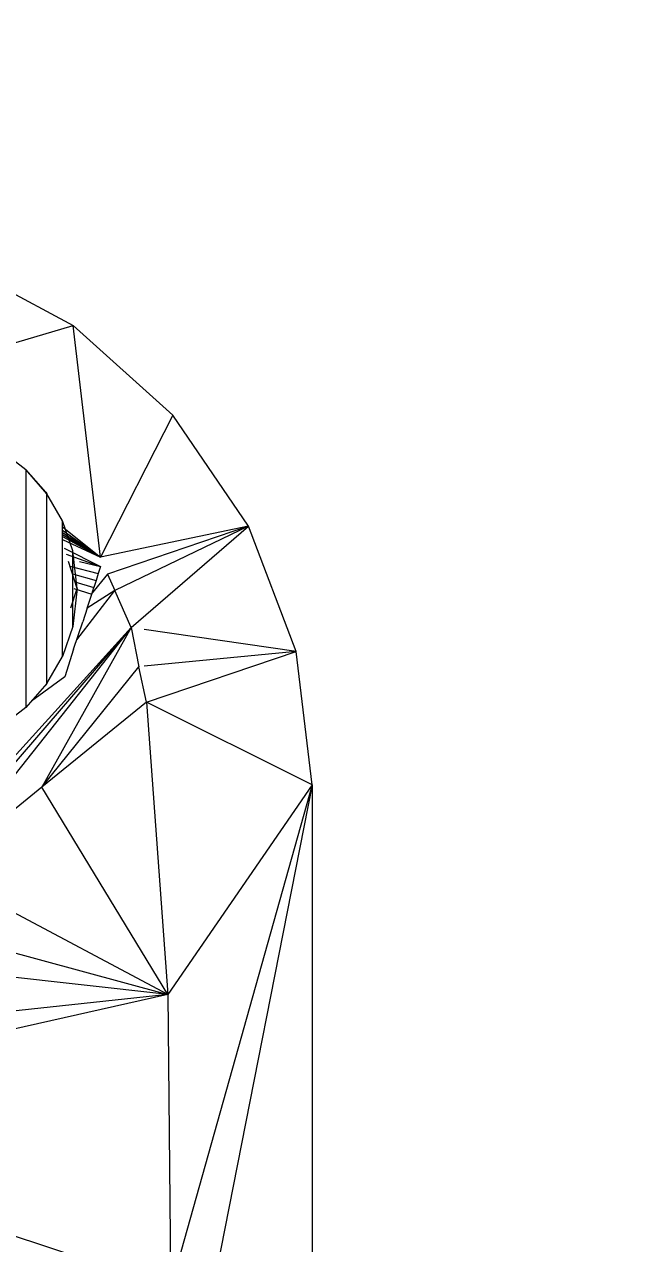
# Model space of a CAD drawing. Header units: inches. Extents: x 21753 to 28474, y -23238 to -20311.
# Drawn here: x 25508 to 25511.33, y -22405.78 to -22399.27 of the extents above; entities that cross this region are included whole.
import ezdxf

# ---------------------------------------------------------------- set-up
doc = ezdxf.new("R2010")
doc.units = ezdxf.units.IN
doc.header["$MEASUREMENT"] = 0
for name, color, linetype, lineweight in [('A-ANNO-DIMS', 211, 'Continuous', 9), ('A-ANNO-DIMS-192', 211, 'Continuous', 9), ('A-GENM', 13, 'Continuous', 9)]:
    doc.layers.add(name, color=color, linetype=linetype, lineweight=lineweight)
doc.styles.add('Arial_1', font='arial.ttf', dxfattribs={"height": 17.703593})
doc.dimstyles.new('Linear_-_3_32__Arial_3', dxfattribs={"dimscale": 12, "dimtxt": 18, "dimasz": 2, "dimexe": 1.5, "dimexo": 1, "dimgap": 1, "dimtad": 1, "dimrnd": 0.25, "dimzin": 1, "dimdsep": 46, "dimlunit": 4, "dimtxsty": 'Arial_1', "dimblk1": 'OBLIQUE', "dimblk2": 'OBLIQUE', "dimsah": 1, "dimcen": 0.09, "dimdle": 1.5, "dimazin": 0, "dimtfac": 1, "dimtdec": 4, "dimtix": 1, "dimtmove": 0, "dimatfit": 3, "dimfxl": 1, "dimtvp": 1, "dimtfill": 1, "dimfrac": 2, "dimtolj": 1, "dimtzin": 0, "dimarcsym": 2})

# ---------------------------------------------------------------- blocks, each defined once
blk = doc.blocks.new('Drinking_Founta_Floor Plan0')
at = {"layer": 'A-GENM'}
for p, q in [((12.0903, 29.7768), (12.7232, 29.4369)), ((11.7007, 29.1322), (12.7232, 29.4369)), ((13.2564, 28.9579), (12.7232, 29.4369)), ((12.8696, 28.1977), (12.7232, 29.4369)), ((13.2564, 28.9579), (12.8696, 28.1977)), ((13.6607, 28.3646), (13.2564, 28.9579)), ((12.3267, 28.7773), (12.4711, 28.6669)), ((12.5782, 28.5451), (12.4711, 28.6669)), ((12.5838, 28.5373), (12.4711, 28.6669)), ((12.4711, 28.6669), (12.4711, 27.3946)), ((12.5782, 28.5451), (12.5838, 28.5373)), ((12.6668, 28.393), (12.5838, 28.5373)), ((12.5838, 27.5242), (12.5838, 28.5373)), ((12.7216, 28.2329), (12.6668, 28.393)), ((12.6668, 27.6684), (12.6668, 28.393)), ((12.6668, 28.3598), (12.8696, 28.1977)), ((12.6668, 28.3435), (12.8696, 28.1977)), ((13.6607, 28.3646), (12.8696, 28.1977)), ((13.6607, 28.3646), (12.9077, 28.1083)), ((13.6607, 28.3646), (12.9458, 28.0204)), ((13.0337, 27.8227), (13.6607, 28.3646)), ((13.9155, 27.6937), (13.6607, 28.3646)), ((12.6668, 28.3294), (12.8696, 28.1977)), ((12.6668, 28.3191), (12.8696, 28.1977)), ((12.6668, 28.3096), (12.8696, 28.1977)), ((12.6668, 28.2935), (12.8696, 28.1977)), ((12.6755, 28.2456), (12.8696, 28.1478)), ((12.6857, 28.2142), (12.8696, 28.1478)), ((12.7453, 28.0307), (12.7216, 28.2329)), ((12.7453, 28.0307), (12.7216, 28.2329)), ((12.7216, 27.8286), (12.7216, 28.2329)), ((12.7453, 28.0307), (12.6985, 28.1747)), ((12.7063, 28.1507), (12.8579, 28.1112)), ((12.7576, 28.1747), (12.8696, 28.1478)), ((12.8696, 28.1478), (12.8579, 28.1112)), ((12.7199, 28.1088), (12.8462, 28.0731)), ((12.9077, 28.1083), (12.8199, 28.0008)), ((12.8579, 28.1112), (12.8462, 28.0731)), ((12.9077, 28.1083), (12.9458, 28.0204)), ((12.712, 27.9281), (12.7453, 28.0307)), ((12.7453, 28.0307), (12.7216, 27.8286)), ((12.7453, 28.0307), (12.7216, 27.8286)), ((12.7281, 28.0307), (12.8228, 27.9999)), ((12.7335, 28.0672), (12.8345, 28.0365)), ((12.743, 27.7566), (12.9458, 28.0204)), ((12.9458, 28.0204), (12.7993, 27.9252)), ((12.8228, 27.9999), (12.8345, 28.0365)), ((12.8462, 28.0731), (12.8345, 28.0365)), ((13.0337, 27.8227), (12.9458, 28.0204)), ((12.7993, 27.9267), (12.8228, 27.9999)), ((12.7993, 27.9267), (12.7759, 27.8534)), ((13.0337, 27.8227), (11.44, 26.0619)), ((13.0337, 27.8227), (11.7036, 26.2772)), ((13.0337, 27.8227), (11.9995, 26.516)), ((13.0337, 27.8227), (12.5562, 26.9701)), ((12.7216, 27.8286), (12.6668, 27.6684)), ((12.7261, 27.7069), (12.7759, 27.8534)), ((13.0337, 27.8227), (13.0747, 27.6132)), ((13.9155, 27.6937), (13.1032, 27.8125)), ((12.7261, 27.7069), (12.6792, 27.559)), ((13.9155, 27.6937), (13.1032, 27.6159)), ((13.1157, 27.4242), (13.9155, 27.6937)), ((14.0005, 26.9818), (13.9155, 27.6937)), ((12.5838, 27.5242), (12.6668, 27.6684)), ((12.6792, 27.559), (12.501, 27.429)), ((12.5562, 26.9701), (13.0747, 27.6132)), ((13.1157, 27.4242), (13.0747, 27.6132)), ((12.5838, 27.5242), (12.4711, 27.3946)), ((12.5782, 27.5164), (12.4711, 27.3946)), ((12.5838, 27.5242), (12.5782, 27.5164)), ((12.4711, 27.3946), (12.3267, 27.2842)), ((13.1157, 27.4242), (12.5562, 26.9701)), ((14.0005, 26.9818), (13.1157, 27.4242)), ((13.1157, 27.4242), (13.23, 25.8612)), ((14.0005, 26.9818), (13.1626, 22.7309)), ((14.0005, 26.9818), (13.23, 25.8612)), ((14.0005, 26.9818), (13.2446, 24.2953)), ((14.0005, 26.9818), (14.0005, 12.18)), ((12.5562, 26.9701), (11.9995, 26.516)), ((13.23, 25.8612), (12.5562, 26.9701)), ((13.23, 25.8612), (11.9995, 26.516)), ((11.7036, 26.2772), (13.23, 25.8612)), ((13.23, 25.8612), (11.44, 26.0619)), ((13.23, 25.8612), (10.4146, 25.2284)), ((13.23, 25.8612), (10.8833, 25.6078)), ((13.23, 25.8612), (13.2446, 24.2953)), ((13.2446, 24.2953), (10.4146, 25.2284))]:
    blk.add_line(p, q, dxfattribs=at)
blk = doc.blocks.new('Locker Rooms_Ryan_ifc-1-First Floor Plan')
at = {"lineweight": 9}
blk.add_blockref('Drinking_Founta_Floor Plan0', (25495.5386, -22430.3109), dxfattribs=at)
blk = doc.blocks.new('DIMBLOCK18-First Floor Plan')
at = {"layer": 'A-ANNO-DIMS-192'}
for p, q in [((25849.6402, -22592.4122), (25849.6402, -22281.777)), ((25511.8902, -22298.6251), (25511.8902, -22317.777)), ((25511.8902, -22299.777), (25511.8902, -22298.6251)), ((25511.8902, -22299.777), (25849.6402, -22299.777)), ((25849.6402, -22299.777), (25849.6402, -22592.4122))]:
    blk.add_line(p, q, dxfattribs=at)
at = {"layer": 'A-ANNO-DIMS-192', "lineweight": 50}
for p, q in [((25511.8902, -22299.777), (25523.8902, -22287.777)), ((25849.6402, -22299.777), (25861.6402, -22287.777)), ((25511.8902, -22299.777), (25499.8902, -22311.777)), ((25849.6402, -22299.777), (25837.6402, -22311.777))]:
    blk.add_line(p, q, dxfattribs=at)
at = {"layer": 'A-ANNO-DIMS-192', "color": 0, "insert": (25622.0575, -22264.8119), "char_height": 17.703593, "width": 140.898462, "attachment_point": 1, "line_spacing_factor": 0.938532, "style": 'Arial_1', "bg_fill": 3, "box_fill_scale": 1.25, "bg_fill_color": 0, "bg_fill_transparency": 0}
blk.add_mtext('28\' - 1 3/4"', dxfattribs=at)
blk = doc.blocks.new('_Oblique')
at = {"color": 0, "linetype": 'ByBlock', "lineweight": -2}
blk.add_line((-0.5, -0.5), (0.5, 0.5), dxfattribs=at)

msp = doc.modelspace()

# ---------------------------------------------------------------- dimensions: what is measured, and where the dimension line sits
at = {"layer": 'A-ANNO-DIMS'}
dim = msp.add_linear_dim(base=(25849.6402, -22299.777), p1=(25511.8902, -22310.6251), p2=(25849.6402, -22604.4122), dimstyle='Linear_-_3_32__Arial_3', override={"dimpost": '<>', "dimfxl": 447.644825}, dxfattribs=at)
dim.commit()
dim.dimension.update_dxf_attribs({"geometry": 'DIMBLOCK18-First Floor Plan', "text_midpoint": (25680.7652, -22278.6173)})

# ---------------------------------------------------------------- next in the draw order: block references
at = {"lineweight": 5}
msp.add_blockref('Locker Rooms_Ryan_ifc-1-First Floor Plan', (0, 0), dxfattribs=at)

doc.saveas('drawing.dxf')
